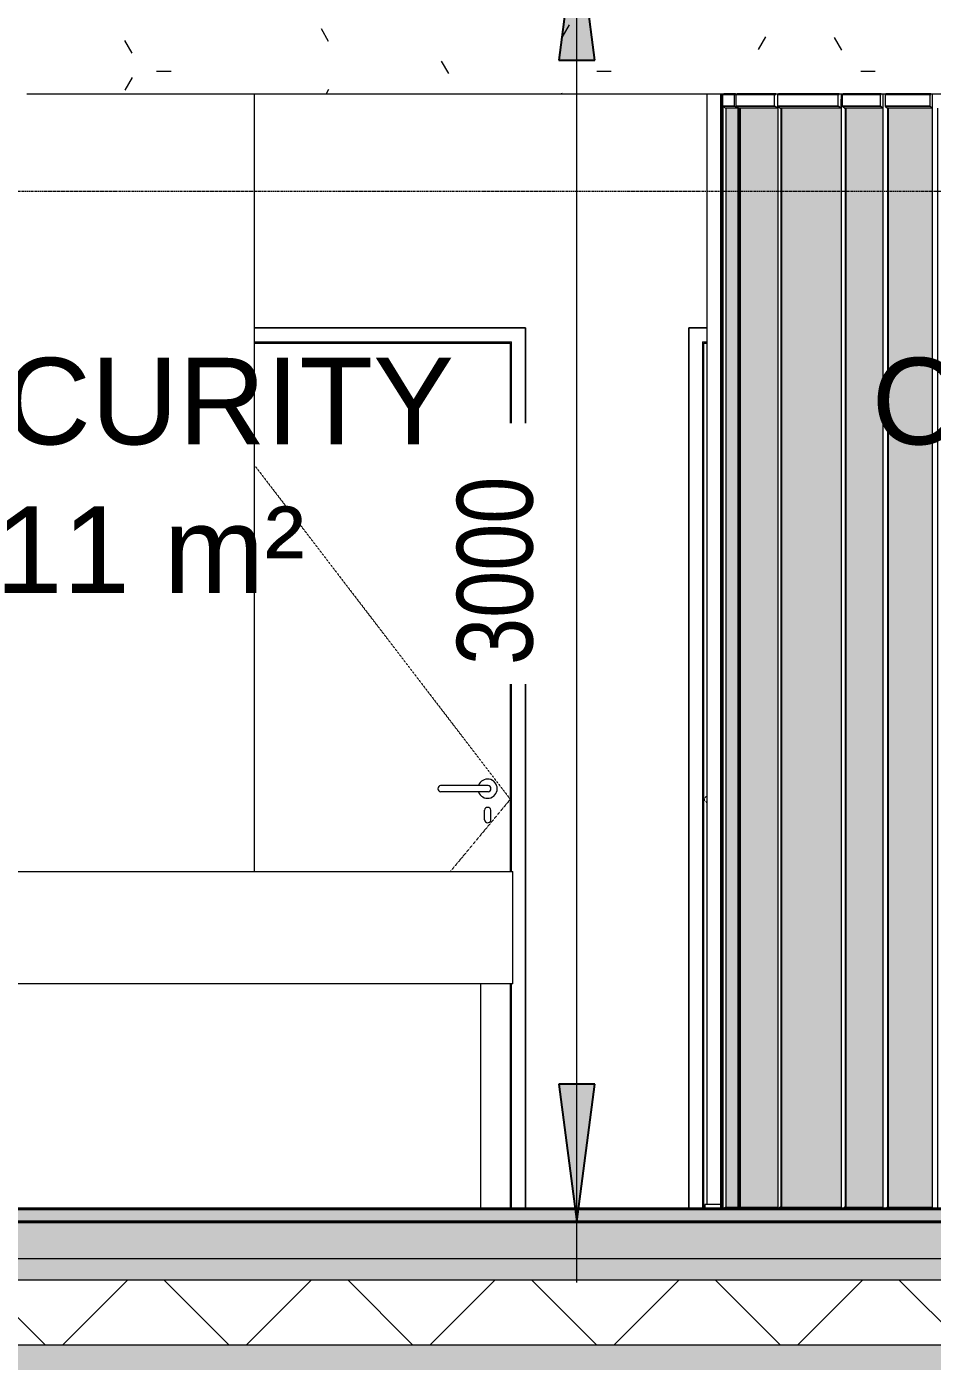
# Model space of a CAD drawing. Header units: millimetres. Extents: x -12186 to 152825, y -4386 to 9463.
# Drawn here: x 2499 to 4589, y -322 to 2760 of the extents above; entities that cross this region are included whole.
import ezdxf

# ---------------------------------------------------------------- set-up
doc = ezdxf.new("R2010")
doc.units = ezdxf.units.MM
doc.linetypes.add('1000 Dashed', pattern=[2, 1, -1])
doc.linetypes.add('Detail Dash', pattern=[1.1, 0.55, -0.55])
for name, color, linetype, lineweight in [('A-ANNO-DIMS', 211, 'Continuous', 5), ('A-ANNO-DIMS-100', 211, 'Continuous', 5), ('A-AREA-IDEN', 2, 'Continuous', 5), ('A-CLNG', 13, 'Continuous', 9), ('A-CLNG-PATT', 13, 'Continuous', 9), ('A-DETL-GENF', 92, 'Continuous', 5), ('A-DETL-THIN', 151, 'Continuous', 5), ('A-DOOR', 31, 'Continuous', 5), ('A-DOOR-FRAM', 31, 'Continuous', 5), ('A-FLOR', 192, 'Continuous', 9), ('A-FLOR-LEVL', 51, 'Continuous', 5), ('A-FLOR-PATT', 8, 'Continuous', 9), ('A-GLAZ-CURT', 52, 'Continuous', 5), ('A-GLAZ-CWMG', 51, 'Continuous', 5), ('A-WALL', 113, 'Continuous', 9), ('I-WALL', 2, 'Continuous', 9), ('Q-CASE', 31, 'Continuous', 5)]:
    doc.layers.add(name, color=color, linetype=linetype, lineweight=lineweight)
doc.styles.add('Arial_2', font='arial.ttf', dxfattribs={"height": 200})
doc.styles.add('Arial_3', font='arial.ttf', dxfattribs={"width": 0.8, "height": 175})
doc.dimstyles.new('SVA_Arc_Length-1_8mm_BLUE_Arrow', dxfattribs={"dimscale": 304.8, "dimtxt": 178.545395, "dimasz": 1.041667, "dimexe": 0.656168, "dimexo": 0.0625, "dimgap": 0.164042, "dimtad": 1, "dimdec": 0, "dimrnd": 5, "dimzin": 0, "dimdsep": 46, "dimtxsty": 'Arial_3', "dimsah": 1, "dimcen": 0.09, "dimdle": 0.459318, "dimazin": 0, "dimtfac": 1, "dimtdec": 4, "dimtix": 1, "dimtmove": 0, "dimatfit": 3, "dimfxl": 1.148294, "dimfxlon": 1, "dimtvp": 1, "dimtfill": 1, "dimtolj": 1, "dimtzin": 0, "dimarcsym": 2})

# ---------------------------------------------------------------- blocks, each defined once
blk = doc.blocks.new('Casework 3 - Casework 3-941980-Section A-A')
at = {"layer": 'Q-CASE'}
for p, q in [((1438.7, 808.5), (3621, 808.5)), ((3621, 549.7), (3621, 808.5)), ((3621, 549.7), (1438.7, 549.7)), ((3546, 549.7), (3546, 30))]:
    blk.add_line(p, q, dxfattribs=at)
blk = doc.blocks.new('Door2  813 x 2032  - Door D1-1502205-Section A-A')
at = {"layer": 'A-DOOR'}
for p, q in [((4062.2, 2029), (4069.7, 2029)), ((4062.2, 30), (4062.2, 2029))]:
    blk.add_line(p, q, dxfattribs=at)
at = {"layer": 'A-DOOR', "linetype": 'Detail Dash'}
for p, q in [((4069.7, 985.3), (4062.2, 975.5)), ((4062.2, 975.5), (4069.7, 966.5))]:
    blk.add_line(p, q, dxfattribs=at)
at = {"layer": 'A-DOOR-FRAM'}
for p, q in [((4027.2, 2064), (4027.2, 30)), ((4069.7, 2064), (4027.2, 2064)), ((4059.2, 2032), (4059.2, 30)), ((4059.2, 2032), (4069.7, 2032))]:
    blk.add_line(p, q, dxfattribs=at)
blk = doc.blocks.new('Door2  813 x 2032  - Door D1-1502196-Section A-A')
at = {"layer": 'A-DOOR'}
for p, q in [((3024.7, 2029), (3615.2, 2029)), ((3615.2, 2029), (3615.2, 808.5)), ((3564.3, 1007.5), (3454.3, 1007.5)), ((3564.3, 992.5), (3454.3, 992.5)), ((3555.6, 928.4), (3555.6, 950.7)), ((3570.6, 926.9), (3570.6, 950.7)), ((3615.2, 549.7), (3615.2, 30))]:
    blk.add_line(p, q, dxfattribs=at)
at = {"layer": 'A-DOOR', "linetype": 'Detail Dash'}
for p, q in [((3024.7, 1746.7), (3615.2, 975.5)), ((3615.2, 975.5), (3476.6, 808.5))]:
    blk.add_line(p, q, dxfattribs=at)
at = {"layer": 'A-DOOR'}
for centre, radius, start, end in [((3562.7, 1000), 22.2, 199.7038, 160.2962), ((3455.8, 1000), 7.66, 101.6192, 258.3808), ((3562.7, 1000), 7.66, 281.6192, 78.3808), ((3563.1, 949.1), 7.66, 11.6192, 168.3808), ((3563.2, 929), 7.66, 184.5859, 344.1998)]:
    blk.add_arc(centre, radius, start, end, dxfattribs=at)
at = {"layer": 'A-DOOR-FRAM'}
for p, q in [((3650.2, 2064), (3024.7, 2064)), ((3650.2, 30), (3650.2, 2064)), ((3024.7, 2032), (3618.2, 2032)), ((3618.2, 808.5), (3618.2, 2032)), ((3618.2, 30), (3618.2, 549.7))]:
    blk.add_line(p, q, dxfattribs=at)
blk = doc.blocks.new('Rectangular Mullion - Clarity Aluminium Top Frame-1446041-Section A-A')
at = {"layer": 'A-GLAZ-CWMG'}
for p, q in [((4100.7, 2605), (4100.7, 30)), ((4101.2, 2605), (4101.2, 30))]:
    blk.add_line(p, q, dxfattribs=at)
blk = doc.blocks.new('System Panel - Glazed-1544935-Section A-A')
at = {"layer": 'A-GLAZ-CURT'}
blk.add_hatch(color=256, dxfattribs=at).paths.add_polyline_path([(4588.9, 30), (4589.3, 30), (4588.9, 2571.3), (4487.7, 2571.3), (4487.7, 33.7), (4588.9, 33.7), (4588.9, 30)])
blk.add_line((4487.7, 2571.3), (4487.7, 33.7), dxfattribs=at)
blk = doc.blocks.new('Rectangular Mullion - Clarity Aluminium Top Frame-1456943-Section A-A')
at = {"layer": 'A-GLAZ-CWMG'}
for p, q in [((4104.8, 2602.5), (4104.8, 2576.5)), ((4132.5, 2602.5), (4104.8, 2602.5)), ((4133, 2603), (4105.3, 2603)), ((4107.8, 2603), (4105.3, 2603)), ((4133, 2603), (4105.3, 2603)), ((4107.8, 2604.5), (4107.8, 2603)), ((4135.4, 2604.5), (4107.8, 2604.5)), ((4135.4, 2603), (4107.8, 2603)), ((4114.7, 2604.9), (4114.2, 2605)), ((4131.8, 2602.8), (4131.4, 2603)), ((4132.5, 2576.5), (4132.5, 2602.5)), ((4133, 2603), (4135.4, 2603)), ((4135.4, 2603), (4135.4, 2604.5)), ((4132.5, 2576.5), (4104.8, 2576.5)), ((4106.1, 2575), (4111.1, 2572.2)), ((4133.8, 2575), (4106.1, 2575)), ((4140.3, 2571.3), (4112.8, 2571.3)), ((4140.3, 2571.3), (4133.8, 2575)), ((4140.3, 2573.3), (4140.3, 2571.3))]:
    blk.add_line(p, q, dxfattribs=at)
at = {"layer": 'A-GLAZ-CWMG', "flags": 128}
for points in [[(4105.3, 2603), (4104.9, 2602.8), (4104.8, 2602.5)], [(4108.4, 2605), (4108, 2604.9), (4107.8, 2604.5)], [(4132.5, 2602.5), (4132.6, 2602.8), (4133, 2603)], [(4135.4, 2604.5), (4135.6, 2604.9), (4136, 2605)], [(4104.8, 2576.5), (4105.2, 2575.5), (4106.1, 2575)], [(4133.8, 2575), (4132.8, 2575.5), (4132.5, 2576.5)]]:
    blk.add_lwpolyline(points, dxfattribs=at)
blk = doc.blocks.new('Rectangular Mullion - Clarity Aluminium Bottom Frame-1544931-Section A-A')
at = {"layer": 'A-GLAZ-CWMG'}
for p, q in [((4486, 33.7), (4481.4, 30)), ((4486, 33.7), (4588.9, 33.7)), ((4585, 30), (4588.9, 33.7)), ((4588.9, 33.7), (4588.9, 30))]:
    blk.add_line(p, q, dxfattribs=at)
blk = doc.blocks.new('System Panel - Glazed-1456964-Section A-A')
at = {"layer": 'A-GLAZ-CURT'}
blk.add_hatch(color=256, dxfattribs=at).paths.add_polyline_path([(4232.7, 30), (4232, 2571.3), (4146.1, 2571.3), (4146.1, 33.7), (4232.5, 33.7), (4232.5, 30)])
blk.add_line((4146.1, 2571.3), (4146.1, 33.7), dxfattribs=at)
blk = doc.blocks.new('Rectangular Mullion - Clarity Aluminium Top Frame-1456947-Section A-A')
at = {"layer": 'A-GLAZ-CWMG'}
for p, q in [((4232, 2602.5), (4232, 2576.5)), ((4372.3, 2602.5), (4232, 2602.5)), ((4372.7, 2603), (4232.5, 2603)), ((4372.7, 2603), (4232.5, 2603)), ((4234.7, 2604.5), (4234.7, 2603)), ((4374.7, 2604.5), (4234.7, 2604.5)), ((4372.3, 2576.5), (4372.3, 2602.5)), ((4372.7, 2603), (4374.7, 2603)), ((4374.7, 2603), (4372.7, 2603)), ((4374.7, 2603), (4374.7, 2604.5)), ((4378.5, 2592), (4378.5, 2571.3)), ((4372.3, 2576.5), (4232, 2576.5)), ((4233.2, 2575), (4239.2, 2571.3)), ((4373.4, 2575), (4233.2, 2575)), ((4378.5, 2571.3), (4239.2, 2571.3)), ((4378.5, 2571.3), (4373.4, 2575))]:
    blk.add_line(p, q, dxfattribs=at)
at = {"layer": 'A-GLAZ-CWMG', "flags": 128}
for points in [[(4232.5, 2603), (4232.1, 2602.8), (4232, 2602.5)], [(4235.3, 2605), (4234.9, 2604.9), (4234.7, 2604.5)], [(4372.3, 2602.5), (4372.4, 2602.8), (4372.7, 2603)], [(4374.7, 2604.5), (4374.8, 2604.9), (4375.1, 2605)], [(4232, 2576.5), (4232.3, 2575.5), (4233.2, 2575)], [(4373.4, 2575), (4372.6, 2575.5), (4372.3, 2576.5)]]:
    blk.add_lwpolyline(points, dxfattribs=at)
blk = doc.blocks.new('Rectangular Mullion - Clarity Aluminium Bottom Frame-1456948-Section A-A')
at = {"layer": 'A-GLAZ-CWMG'}
for p, q in [((4143.7, 33.7), (4137.2, 30)), ((4143.7, 33.7), (4232.5, 33.7)), ((4226.5, 30), (4232.5, 33.7)), ((4232.5, 33.7), (4232.5, 30))]:
    blk.add_line(p, q, dxfattribs=at)
blk = doc.blocks.new('System Panel - Glazed-1456967-Section A-A')
at = {"layer": 'A-GLAZ-CURT'}
blk.add_hatch(color=256, dxfattribs=at).paths.add_polyline_path([(4378.5, 30), (4378.7, 30), (4378.5, 2571.3), (4241.4, 2571.3), (4241.4, 33.7), (4378.5, 33.7), (4378.5, 30)])
blk.add_line((4241.4, 2571.3), (4241.4, 33.7), dxfattribs=at)
blk = doc.blocks.new('Rectangular Mullion - Clarity Aluminium Top Frame-1544932-Section A-A')
at = {"layer": 'A-GLAZ-CWMG'}
for p, q in [((4381.6, 2602.5), (4381.6, 2576.5)), ((4469.6, 2602.5), (4381.6, 2602.5)), ((4470, 2603), (4382, 2603)), ((4470, 2603), (4382, 2603)), ((4383.9, 2604.5), (4383.9, 2603)), ((4471.7, 2604.5), (4383.9, 2604.5)), ((4469.6, 2576.5), (4469.6, 2602.5)), ((4470, 2603), (4471.7, 2603)), ((4471.7, 2603), (4470, 2603)), ((4471.7, 2603), (4471.7, 2604.5)), ((4475.2, 2592), (4475.2, 2571.3)), ((4469.6, 2576.5), (4381.6, 2576.5)), ((4382.6, 2575), (4387.8, 2571.3)), ((4470.5, 2575), (4382.6, 2575)), ((4475.2, 2571.3), (4387.8, 2571.3)), ((4475.2, 2571.3), (4470.5, 2575))]:
    blk.add_line(p, q, dxfattribs=at)
at = {"layer": 'A-GLAZ-CWMG', "flags": 128}
for points in [[(4382, 2603), (4381.7, 2602.8), (4381.6, 2602.5)], [(4384.4, 2605), (4384, 2604.9), (4383.9, 2604.5)], [(4469.6, 2602.5), (4469.7, 2602.8), (4470, 2603)], [(4471.7, 2604.5), (4471.8, 2604.9), (4472.1, 2605)], [(4381.6, 2576.5), (4381.9, 2575.5), (4382.6, 2575)], [(4470.5, 2575), (4469.9, 2575.5), (4469.6, 2576.5)]]:
    blk.add_lwpolyline(points, dxfattribs=at)
blk = doc.blocks.new('Rectangular Mullion - Clarity Aluminium Bottom Frame-1456954-Section A-A')
at = {"layer": 'A-GLAZ-CWMG'}
for p, q in [((4239.2, 33.7), (4233.2, 30)), ((4239.2, 33.7), (4378.5, 33.7)), ((4373.4, 30), (4378.5, 33.7)), ((4378.5, 33.7), (4378.5, 30))]:
    blk.add_line(p, q, dxfattribs=at)
blk = doc.blocks.new('System Panel - Glazed-1456968-Section A-A')
at = {"layer": 'A-GLAZ-CURT'}
blk.add_hatch(color=256, dxfattribs=at).paths.add_polyline_path([(4140.3, 31.7), (4140.5, 31.8), (4140.3, 2571.3), (4112.9, 2571.3), (4112.9, 33.7), (4140.3, 33.7)])
blk = doc.blocks.new('Rectangular Mullion - Clarity Aluminium Top Frame-1456955-Section A-A')
at = {"layer": 'A-GLAZ-CWMG'}
for p, q in [((4135.9, 2602.5), (4135.9, 2576.5)), ((4225.3, 2602.5), (4135.9, 2602.5)), ((4225.8, 2603), (4136.4, 2603)), ((4225.8, 2603), (4136.4, 2603)), ((4138.9, 2604.5), (4138.9, 2603)), ((4228, 2604.5), (4138.9, 2604.5)), ((4225.3, 2576.5), (4225.3, 2602.5)), ((4225.8, 2603), (4228, 2603)), ((4228, 2603), (4225.8, 2603)), ((4228, 2603), (4228, 2604.5)), ((4225.3, 2576.5), (4135.9, 2576.5)), ((4137.2, 2575), (4143.7, 2571.3)), ((4226.5, 2575), (4137.2, 2575)), ((4232.5, 2571.3), (4143.7, 2571.3)), ((4232.5, 2571.3), (4226.5, 2575)), ((4232.5, 2575.5), (4232.5, 2571.3))]:
    blk.add_line(p, q, dxfattribs=at)
at = {"layer": 'A-GLAZ-CWMG', "flags": 128}
for points in [[(4136.4, 2603), (4136.1, 2602.8), (4135.9, 2602.5)], [(4139.5, 2605), (4139, 2604.9), (4138.9, 2604.5)], [(4225.3, 2602.5), (4225.5, 2602.8), (4225.8, 2603)], [(4228, 2604.5), (4228.2, 2604.9), (4228.6, 2605)], [(4135.9, 2576.5), (4136.3, 2575.5), (4137.2, 2575)], [(4226.5, 2575), (4225.7, 2575.5), (4225.3, 2576.5)]]:
    blk.add_lwpolyline(points, dxfattribs=at)
blk = doc.blocks.new('Rectangular Mullion - Clarity Aluminium Bottom Frame-1456956-Section A-A')
at = {"layer": 'A-GLAZ-CWMG'}
for p, q in [((4111.1, 32.8), (4106.1, 30)), ((4112.8, 33.7), (4140.3, 33.7)), ((4133.8, 30), (4140.3, 33.7)), ((4140.3, 33.7), (4140.3, 31.7))]:
    blk.add_line(p, q, dxfattribs=at)
blk = doc.blocks.new('Rectangular Mullion - Clarity Aluminium Mid Frame-1456959-Section A-A')
at = {"layer": 'A-GLAZ-CWMG'}
for p, q in [((4140.5, 2573.2), (4140.5, 31.8)), ((4143.9, 2571.2), (4143.9, 33.8))]:
    blk.add_line(p, q, dxfattribs=at)
blk = doc.blocks.new('Rectangular Mullion - Clarity Aluminium Mid Frame-V198-Section A-A')
at = {"layer": 'A-GLAZ-CWMG'}
for p, q in [((4232.7, 2605), (4232.7, 2602.8)), ((4232.7, 2575.5), (4232.7, 30)), ((4239.4, 2571.3), (4239.4, 33.7))]:
    blk.add_line(p, q, dxfattribs=at)
blk = doc.blocks.new('Rectangular Mullion - Clarity Aluminium Mid Frame-V199-Section A-A')
at = {"layer": 'A-GLAZ-CWMG'}
for p, q in [((4378.7, 2605), (4378.7, 30)), ((4388.2, 2571.3), (4388.2, 33.7))]:
    blk.add_line(p, q, dxfattribs=at)
blk = doc.blocks.new('Rectangular Mullion - Clarity Aluminium Mid Frame-V200-Section A-A')
at = {"layer": 'A-GLAZ-CWMG'}
for p, q in [((4589.3, 2605), (4589.3, 30)), ((4601.3, 2571.3), (4601.3, 33.7))]:
    blk.add_line(p, q, dxfattribs=at)
blk = doc.blocks.new('Rectangular Mullion - Clarity Aluminium Top Frame-1456971-Section A-A')
at = {"layer": 'A-GLAZ-CWMG'}
for p, q in [((4101.3, 2605), (4101.3, 30)), ((4101.3, 2605), (4101.3, 30)), ((4104.3, 2605), (4104.3, 30)), ((4105.8, 2605), (4105.8, 2602.8)), ((4105.8, 2575.1), (4105.8, 30)), ((4112.9, 2571.3), (4112.9, 33.7))]:
    blk.add_line(p, q, dxfattribs=at)
blk = doc.blocks.new('System Panel - Glazed-1544936-Section A-A')
at = {"layer": 'A-GLAZ-CURT'}
blk.add_hatch(color=256, dxfattribs=at).paths.add_polyline_path([(4475.2, 30), (4475.6, 30), (4475.2, 2571.3), (4389.6, 2571.3), (4389.6, 33.7), (4475.2, 33.7), (4475.2, 30)])
blk.add_line((4389.6, 2571.3), (4389.6, 33.7), dxfattribs=at)
blk = doc.blocks.new('Rectangular Mullion - Clarity Aluminium Bottom Frame-1544933-Section A-A')
at = {"layer": 'A-GLAZ-CWMG'}
for p, q in [((4387.8, 33.7), (4382.6, 30)), ((4387.8, 33.7), (4475.2, 33.7)), ((4470.5, 30), (4475.2, 33.7)), ((4475.2, 33.7), (4475.2, 30))]:
    blk.add_line(p, q, dxfattribs=at)
blk = doc.blocks.new('Rectangular Mullion - Clarity Aluminium Top Frame-1544934-Section A-A')
at = {"layer": 'A-GLAZ-CWMG'}
for p, q in [((4480.5, 2602.5), (4480.5, 2576.5)), ((4584.2, 2602.5), (4480.5, 2602.5)), ((4584.5, 2603), (4480.8, 2603)), ((4584.5, 2603), (4480.8, 2603)), ((4482.5, 2604.5), (4482.5, 2603)), ((4586, 2604.5), (4482.5, 2604.5)), ((4584.2, 2576.5), (4584.2, 2602.5)), ((4584.5, 2603), (4586, 2603)), ((4586, 2603), (4584.5, 2603)), ((4586, 2603), (4586, 2604.5)), ((4588.9, 2592), (4588.9, 2571.3)), ((4584.2, 2576.5), (4480.5, 2576.5)), ((4481.4, 2575), (4486, 2571.3)), ((4585, 2575), (4481.4, 2575)), ((4588.9, 2571.3), (4486, 2571.3)), ((4588.9, 2571.3), (4585, 2575))]:
    blk.add_line(p, q, dxfattribs=at)
at = {"layer": 'A-GLAZ-CWMG', "flags": 128}
for points in [[(4480.8, 2603), (4480.6, 2602.8), (4480.5, 2602.5)], [(4483, 2605), (4482.7, 2604.9), (4482.5, 2604.5)], [(4584.2, 2602.5), (4584.3, 2602.8), (4584.5, 2603)], [(4586, 2604.5), (4586.1, 2604.9), (4586.3, 2605)], [(4480.5, 2576.5), (4480.7, 2575.5), (4481.4, 2575)], [(4585, 2575), (4584.4, 2575.5), (4584.2, 2576.5)]]:
    blk.add_lwpolyline(points, dxfattribs=at)
blk = doc.blocks.new('Rectangular Mullion - Rectangular Mullion 1-1544884-Section A-A')
at = {"layer": 'A-GLAZ-CWMG'}
for p, q in [((4101.2, 40), (4064.2, 40)), ((4064.2, 40), (4064.2, 30))]:
    blk.add_line(p, q, dxfattribs=at)
blk = doc.blocks.new('Ceilings 1 - Ceilings 2-1438873-Section A-A')
at = {"layer": 'A-CLNG-PATT', "lineweight": 5}
h = blk.add_hatch(dxfattribs=at)
h.set_pattern_fill('FP_45', color=256, style=0, pattern_type=2)
h.set_pattern_definition([(0, (-1469.11, 2452.91), (406.4, 101.6), [33.528, -271.272, 33.528, -271.272, -1625.6]), (0, (-1469.11, 2452.91), (406.4, 101.6), [-609.6, 33.528, -576.072, 33.528, -271.272, -711.2]), (0, (-1469.11, 2452.91), (406.4, 101.6), [-1524, 33.528, -169.672, 33.528, -474.472]), (120, (-1316.71, 2503.72), (-291.1882, 301.1527), [33.528, -271.272, 33.528, -271.272, -1625.6]), (120, (-1316.71, 2503.72), (-291.1882, 301.1527), [-609.6, 33.528, -576.072, 33.528, -271.272, -711.2]), (120, (-1316.71, 2503.72), (-291.1882, 301.1527), [-1524, 33.528, -169.672, 33.528, -474.472]), (240, (-1265.91, 2706.91), (-115.2118, -402.7527), [33.528, -271.272, 33.528, -1896.872]), (240, (-1265.91, 2706.91), (-115.2118, -402.7527), [-338.328, -271.272, 33.528, -576.072, -1016]), (240, (-1265.91, 2706.91), (-115.2118, -402.7527), [-1219.2, 33.528, -271.272, 33.528, -677.672]), (240, (-1265.91, 2706.91), (-115.2118, -402.7527), [-1557.528, -169.672, 33.528, -474.472])])
h.paths.add_polyline_path([(1438.7, 2605), (2498.7, 2605), (2498.7, 2805), (2398.7, 2805), (2398.7, 3255), (2386.7, 3255), (2386.7, 2793), (2486.7, 2793), (2486.7, 2617), (1438.7, 2617)])
h.paths.add_polyline_path([(7451.2, 2605), (7525.7, 2605), (7525.7, 2617), (6477.7, 2617), (6477.7, 2793), (6577.7, 2793), (6577.7, 3255), (6565.7, 3255), (6565.7, 2805), (6465.7, 2805), (6465.7, 2605), (6900.2, 2605)])
at = {"layer": 'A-CLNG-PATT'}
h = blk.add_hatch(dxfattribs=at)
h.set_pattern_fill('FP_44', color=256, style=0, pattern_type=2)
h.set_pattern_definition([(0, (-1469.1, 2452.91), (812.8, 203.2), [33.528, -576.072, 33.528, -3827.272]), (0, (-1469.1, 2452.91), (812.8, 203.2), [-643.128, -576.072, 33.528, -1185.672, -2032]), (0, (-1469.1, 2452.91), (812.8, 203.2), [-2438.4, 33.528, -576.072, 33.528, -1388.872]), (0, (-1469.1, 2452.91), (812.8, 203.2), [-3081.528, -372.872, 33.528, -982.472]), (120, (-1164.3, 2554.51), (-582.3764, 602.3054), [33.528, -576.072, 33.528, -3827.272]), (120, (-1164.3, 2554.51), (-582.3764, 602.3054), [-643.128, -576.072, 33.528, -1185.672, -2032]), (120, (-1164.3, 2554.51), (-582.3764, 602.3054), [-2438.4, 33.528, -576.072, 33.528, -1388.872]), (120, (-1164.3, 2554.51), (-582.3764, 602.3054), [-3081.528, -372.872, 33.528, -982.472]), (240, (-1062.7, 2960.91), (-230.4236, -805.5054), [33.528, -576.072, 33.528, -3827.272]), (240, (-1062.7, 2960.91), (-230.4236, -805.5054), [-643.128, -576.072, 33.528, -1185.672, -2032]), (240, (-1062.7, 2960.91), (-230.4236, -805.5054), [-2438.4, 33.528, -576.072, 33.528, -1388.872]), (240, (-1062.7, 2960.91), (-230.4236, -805.5054), [-3081.528, -372.872, 33.528, -982.472])])
h.paths.add_polyline_path([(4834.2, 2605), (6465.7, 2605), (6465.7, 2805), (2498.7, 2805), (2498.7, 2605), (4765.4, 2605)])
at = {"layer": 'A-CLNG'}
blk.add_line((2498.7, 2605), (6465.7, 2605), dxfattribs=at)
blk = doc.blocks.new('Rectangular Mullion - Clarity Aluminium Mid Frame-V209-Section A-A')
at = {"layer": 'A-GLAZ-CWMG'}
for p, q in [((4475.6, 2605), (4475.6, 30)), ((4486.4, 2571.3), (4486.4, 33.7))]:
    blk.add_line(p, q, dxfattribs=at)
blk = doc.blocks.new('DIMBLOCK15-Section A-A')
at = {"layer": 'A-ANNO-DIMS-100', "lineweight": 25}
for points in [[(3768.9, 3000), (3727.1, 2682.5), (3810.7, 2682.5)], [(3768.9, 0), (3810.7, 317.5), (3727.1, 317.5)]]:
    blk.add_hatch(color=256, dxfattribs=at).paths.add_polyline_path(points)
at = {"layer": 'A-ANNO-DIMS-100'}
for p, q in [((3768.9, -140), (3768.9, 3140)), ((3768.9, 3000), (3418.9, 3000)), ((3768.9, 3000), (3968.9, 3000)), ((3768.9, 0), (3418.9, 0)), ((3768.9, 0), (3968.9, 0))]:
    blk.add_line(p, q, dxfattribs=at)
at = {"layer": 'A-ANNO-DIMS-100', "lineweight": 25}
for p, q in [((3768.9, 3000), (3727.1, 2682.5)), ((3810.7, 2682.5), (3768.9, 3000)), ((3727.1, 2682.5), (3810.7, 2682.5)), ((3810.7, 317.5), (3727.1, 317.5)), ((3727.1, 317.5), (3768.9, 0)), ((3768.9, 0), (3810.7, 317.5))]:
    blk.add_line(p, q, dxfattribs=at)
at = {"layer": 'A-ANNO-DIMS-100', "color": 0, "insert": (3491.8, 1285.7), "char_height": 175, "width": 514.211, "attachment_point": 1, "rotation": 90, "line_spacing_factor": 0.941778, "style": 'Arial_3', "bg_fill": 3, "box_fill_scale": 1.25, "bg_fill_color": 256, "bg_fill_true_color": 13158600, "bg_fill_transparency": 0}
blk.add_mtext('3000', dxfattribs=at)

msp = doc.modelspace()

# ---------------------------------------------------------------- hatches: boundary and pattern name
at = {"layer": 'A-DETL-GENF'}
h = msp.add_hatch(dxfattribs=at)
h.set_pattern_fill('FP_78', style=0, pattern_type=2)
h.set_pattern_definition([(180, (-35857, 34985.73), (-132, 228), [6, -201, 3, -87, -219]), (180, (-35857, 34985.73), (-132, 228), [-297, 6, -213]), (170, (-35800, 35108.73), (-80.6761, 285.3443), [3, -51, 6, -159, -201]), (170, (-35800, 35108.73), (-80.6761, 285.3443), [-219, 3, -198]), (160, (-35770.01, 35012.73), (-133.47095, 220.97625), [6, -165, 3, -123, -102]), (160, (-35770.01, 35012.73), (-133.47095, 220.97625), [-297, 6, -96]), (150, (-35857, 34994.73), (21.9693, 254.0519), [3, -99, 6, -147, -198]), (150, (-35857, 34994.73), (21.9693, 254.0519), [-255, 3, -195]), (140, (-35773.01, 35060.73), (-33.8359, 216.37036), [6, -132, 3, -84, -159]), (140, (-35773.01, 35060.73), (-33.8359, 216.37036), [-225, 6, -153]), (130, (-35818.01, 34952.73), (80.2479, 235.7335), [3, -111, 6, -183, -96]), (130, (-35818.01, 34952.73), (80.2479, 235.7335), [-303, 3, -93]), (120, (-35827.01, 34973.73), (99.473, 223.70766), [6, -123, 3, -144, -117]), (120, (-35827.01, 34973.73), (99.473, 223.70766), [-276, 6, -111]), (110, (-35794.01, 34937.73), (109.89227, 215.58685), [3, -57, 6, -96, -135]), (110, (-35794.01, 34937.73), (109.89227, 215.58685), [-162, 3, -132]), (100, (-35809, 35114.73), (208.5653, 164.71945), [6, -132, 3, -156, -153]), (100, (-35809, 35114.73), (208.5653, 164.71945), [-297, 6, -147]), (90, (-35827, 34985.73), (264, 111), [3, -93, 6, -183, -189]), (90, (-35827, 34985.73), (264, 111), [-285, 3, -186]), (80, (-35779.01, 35078.73), (239.1082, 146.7081), [6, -117, 3, -96, -225]), (80, (-35779.01, 35078.73), (239.1082, 146.7081), [-222, 6, -219]), (70, (-35758.01, 34907.73), (223.5259, 87.8475), [3, -78, 6, -159, -177]), (70, (-35758.01, 34907.73), (223.5259, 87.8475), [-246, 3, -174]), (60, (-35677, 34943.73), (291.8461, 25.4923), [6, -201, 3, -93, -129]), (60, (-35677, 34943.73), (291.8461, 25.4923), [-303, 6, -123]), (50, (-35743.01, 34877.73), (288.3003, 63.55263), [3, -66, 6, -129, -171]), (50, (-35743.01, 34877.73), (288.3003, 63.55263), [-204, 3, -168]), (40, (-35653.01, 35117.73), (209.02667, -20.4169), [6, -108, 3, -93, -132]), (40, (-35653.01, 35117.73), (209.02667, -20.4169), [-210, 6, -126]), (30, (-35902, 34859.73), (236.325, -175.3269), [3, -84, 6, -186, -174]), (30, (-35902, 34859.73), (236.325, -175.3269), [-279, 3, -171]), (20, (-35704.01, 35027.73), (229.6926, -139.8761), [6, -126, 3, -114, -189]), (20, (-35704.01, 35027.73), (229.6926, -139.8761), [-249, 6, -183]), (10, (-35722.01, 34955.73), (211.4765, -145.4878), [3, -99, 6, -135, -135]), (10, (-35722.01, 34955.73), (211.4765, -145.4878), [-243, 3, -132])])
h.paths.add_polyline_path([(7548.7, -135), (7548.7, -85), (1438.7, -85), (1438.7, -135), (7451.2, -135)])
h = msp.add_hatch(dxfattribs=at)
h.set_pattern_fill('FP_75', color=135, style=0, pattern_type=2)
h.set_pattern_definition([(45, (-1504.6, 2488.4), (0, 424.264), [300, -300]), (45, (-1575.1, 2558.9), (0, 424.264), [300, -300]), (45, (-1646.1, 2629.9), (0, 424.264), [300, -300]), (135, (-1221.6, 2700.4), (-424.264, 3e-14), [300, -300]), (135, (-1151.1, 2770.9), (-424.264, 3e-14), [300, -300]), (135, (-1080.1, 2841.9), (-424.264, 3e-14), [300, -300])])
h.paths.add_polyline_path([(-7712.6, -1919.4), (25632.2, -1919.4), (25632.2, -105.3), (22202.7, -285), (22202.7, -680), (22425.7, -680), (22425.7, -980), (21725.7, -980), (21725.7, -680), (21948.7, -680), (21948.7, -285), (7802.7, -285), (7802.7, -680), (8025.7, -680), (8025.7, -980), (7325.7, -980), (7325.7, -680), (7548.7, -680), (7548.7, -285), (1438.7, -285), (1438.7, -680), (1661.7, -680), (1661.7, -980), (961.7, -980), (961.7, -680), (1184.7, -680), (1184.7, -285), (-769.3, -285), (-769.3, -680), (-546.3, -680), (-546.3, -980), (-1246.3, -980), (-1246.3, -680), (-1023.3, -680), (-1023.3, -302.4), (-1286.1, -440), (-1609.3, -440), (-2648.7, -476.3), (-3148.7, -476.3), (-4685.3, -340), (-7164.9, -296.7), (-9627.9, -210.7), (-9627.9, -1919.4), (-7871.9, -1919.4)])
h = msp.add_hatch(dxfattribs=at)
h.set_pattern_fill('FP_77', style=0, pattern_type=2)
h.set_pattern_definition([(45, (-1469.1, 2452.9), (-212.132, 212.132), []), (135, (-1469.1, 2452.9), (-212.132, -212.132), [])])
h.paths.add_polyline_path([(4421, -285), (7548.7, -285), (7548.7, -135), (1438.7, -135), (1438.7, -285), (4145.6, -285)])
at = {"layer": 'A-FLOR-PATT'}
for points in [[(1438.7, 0), (7548.7, 0), (7548.7, 30), (1438.7, 30)], [(1438.7, -85), (7548.7, -85), (7548.7, 0), (1438.7, 0), (1438.7, -60.2)]]:
    msp.add_hatch(color=9, dxfattribs=at).paths.add_polyline_path(points)

# ---------------------------------------------------------------- linework, layer by layer
at = {"layer": 'A-DETL-THIN'}
for p, q in [((1438.7, -85), (7548.7, -85)), ((7548.7, -135), (1438.7, -135)), ((7548.7, -285), (1438.7, -285))]:
    msp.add_line(p, q, dxfattribs=at)
at = {"layer": 'A-FLOR', "color": 55, "lineweight": 40}
for p, q in [((4892.2, 30), (1438.7, 30)), ((7548.7, 0), (1438.7, 0))]:
    msp.add_line(p, q, dxfattribs=at)
at = {"layer": 'A-FLOR-LEVL', "linetype": '1000 Dashed'}
for p, q in [((-12186, 2380), (31070.6, 2380)), ((-12186, 0), (32340.6, 0))]:
    msp.add_line(p, q, dxfattribs=at)
at = {"layer": 'A-WALL'}
for p, q in [((3024.7, 2064), (3650.2, 2064)), ((3650.2, 2064), (3650.2, 30)), ((4027.2, 30), (4027.2, 2064)), ((4027.2, 2064), (4069.7, 2064))]:
    msp.add_line(p, q, dxfattribs=at)
at = {"layer": 'I-WALL', "color": 8}
msp.add_line((3024.7, 808.5), (3024.7, 2605), dxfattribs=at)
at = {"layer": 'I-WALL'}
msp.add_line((4069.7, 40), (4069.7, 2605), dxfattribs=at)

# ---------------------------------------------------------------- block references
at = {"layer": 'A-CLNG'}
msp.add_blockref('Ceilings 1 - Ceilings 2-1438873-Section A-A', (0, 0), dxfattribs=at)
at = {"layer": 'A-DOOR'}
for name in ['Door2  813 x 2032  - Door D1-1502196-Section A-A', 'Door2  813 x 2032  - Door D1-1502205-Section A-A']:
    msp.add_blockref(name, (0, 0), dxfattribs=at)
at = {"layer": 'A-GLAZ-CURT'}
for name in ['System Panel - Glazed-1456968-Section A-A', 'System Panel - Glazed-1456964-Section A-A', 'System Panel - Glazed-1456967-Section A-A', 'System Panel - Glazed-1544936-Section A-A', 'System Panel - Glazed-1544935-Section A-A']:
    msp.add_blockref(name, (0, 0), dxfattribs=at)
at = {"layer": 'A-GLAZ-CWMG'}
for name in ['Rectangular Mullion - Clarity Aluminium Top Frame-1446041-Section A-A', 'Rectangular Mullion - Clarity Aluminium Top Frame-1456971-Section A-A', 'Rectangular Mullion - Clarity Aluminium Top Frame-1456943-Section A-A', 'Rectangular Mullion - Clarity Aluminium Top Frame-1456955-Section A-A', 'Rectangular Mullion - Clarity Aluminium Top Frame-1456947-Section A-A', 'Rectangular Mullion - Clarity Aluminium Mid Frame-V198-Section A-A', 'Rectangular Mullion - Clarity Aluminium Mid Frame-V199-Section A-A', 'Rectangular Mullion - Clarity Aluminium Top Frame-1544932-Section A-A', 'Rectangular Mullion - Clarity Aluminium Mid Frame-V209-Section A-A', 'Rectangular Mullion - Clarity Aluminium Top Frame-1544934-Section A-A', 'Rectangular Mullion - Clarity Aluminium Mid Frame-V200-Section A-A', 'Rectangular Mullion - Clarity Aluminium Mid Frame-1456959-Section A-A', 'Rectangular Mullion - Rectangular Mullion 1-1544884-Section A-A', 'Rectangular Mullion - Clarity Aluminium Bottom Frame-1456956-Section A-A', 'Rectangular Mullion - Clarity Aluminium Bottom Frame-1456948-Section A-A', 'Rectangular Mullion - Clarity Aluminium Bottom Frame-1456954-Section A-A', 'Rectangular Mullion - Clarity Aluminium Bottom Frame-1544933-Section A-A', 'Rectangular Mullion - Clarity Aluminium Bottom Frame-1544931-Section A-A']:
    msp.add_blockref(name, (0, 0), dxfattribs=at)
at = {"layer": 'Q-CASE'}
msp.add_blockref('Casework 3 - Casework 3-941980-Section A-A', (0, 0), dxfattribs=at)

# ---------------------------------------------------------------- texts
at = {"layer": 'A-AREA-IDEN', "char_height": 200, "attachment_point": 1, "style": 'Arial_2'}
for s, insert, width in [('SECURITY', (2072.5, 1995), 1739.662), ('OPEN PLAN OFFICE', (4450, 1995), 3335.02), ('11 m²', (2426.5, 1651.8), 881.856)]:
    msp.add_mtext(s, dxfattribs=dict(at, insert=insert, width=width))

# ---------------------------------------------------------------- next in the draw order: dimensions: what is measured, and where the dimension line sits
at = {"layer": 'A-ANNO-DIMS'}
dim = msp.add_linear_dim(base=(3768.9, 3000), p1=(3418.9, 0), p2=(3418.9, 3000), angle=90, dimstyle='SVA_Arc_Length-1_8mm_BLUE_Arrow', override={"dimpost": '<>', "dimfxl": 3000}, dxfattribs=at)
dim.commit()
dim.dimension.update_dxf_attribs({"geometry": 'DIMBLOCK15-Section A-A', "text_midpoint": (3629.5, 1500)})

doc.saveas('drawing.dxf')
